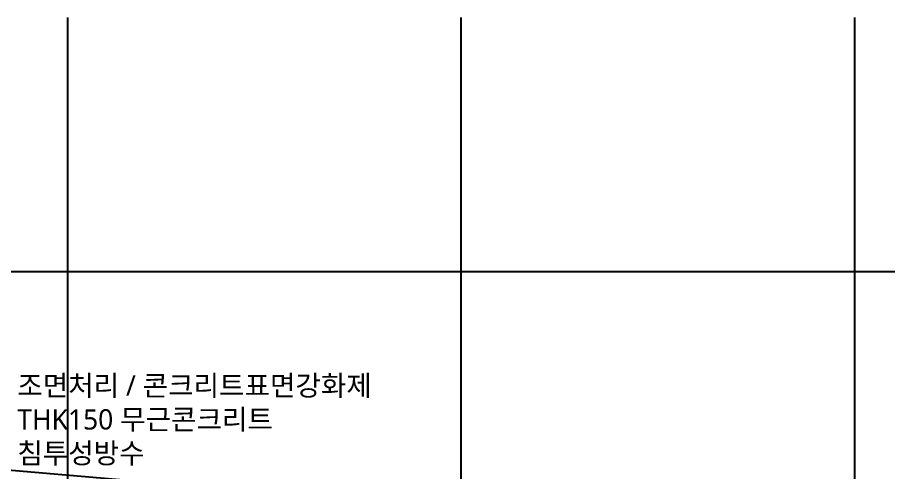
# Model space of a CAD drawing. Header units: millimetres. Extents: x 367092 to 767578, y 396038 to 811791.
# Drawn here: x 470188 to 491659, y 488701 to 499911 of the extents above; entities that cross this region are included whole.
import ezdxf
from ezdxf.enums import TextEntityAlignment as Align

# ---------------------------------------------------------------- set-up
doc = ezdxf.new("R2010")
doc.units = ezdxf.units.MM
doc.header["$LTSCALE"] = 100
doc.header["$MEASUREMENT"] = 0
doc.linetypes.add('CENTER', pattern=[2, 1.25, -0.25, 0.25, -0.25])
for name, color, linetype in [('CEN(ST)', 1, 'CENTER'), ('ELE6', 8, 'CONTINUOUS'), ('TEXT(MIN)', 7, 'CONTINUOUS')]:
    doc.layers.add(name, color=color, linetype=linetype)
doc.styles.add('나눔바른고딕', font='NanumBarunGothic.ttf')

msp = doc.modelspace()

# ---------------------------------------------------------------- linework, layer by layer
at = {"layer": 'CEN(ST)', "ltscale": 10000}
for p, q in [((471419.2, 499911.1), (471419.2, 418443.5)), ((490816.5, 499911.1), (490816.5, 418443.5)), ((385174.2, 493651), (536557.9, 493651))]:
    msp.add_line(p, q, dxfattribs=at)
at = {"layer": 'CEN(ST)', "ltscale": 1000}
msp.add_line((481117.8, 499911.1), (481117.8, 418443.5), dxfattribs=at)
at = {"layer": 'ELE6', "ltscale": 0.5}
msp.add_line((396479.8, 495051), (526268.4, 483951), dxfattribs=at)

# ---------------------------------------------------------------- texts
at = {"layer": 'TEXT(MIN)', "style": '나눔바른고딕'}
for s, p in [('조면처리 / 콘크리트표면강화제', (470185.2, 490843.9)), ('THK150 무근콘크리트', (470185.2, 490010.6)), ('침투성방수', (470185.2, 489177.3))]:
    msp.add_text(s, height=500, dxfattribs=at).set_placement(p, align=Align.MIDDLE_LEFT)

doc.saveas('drawing.dxf')
